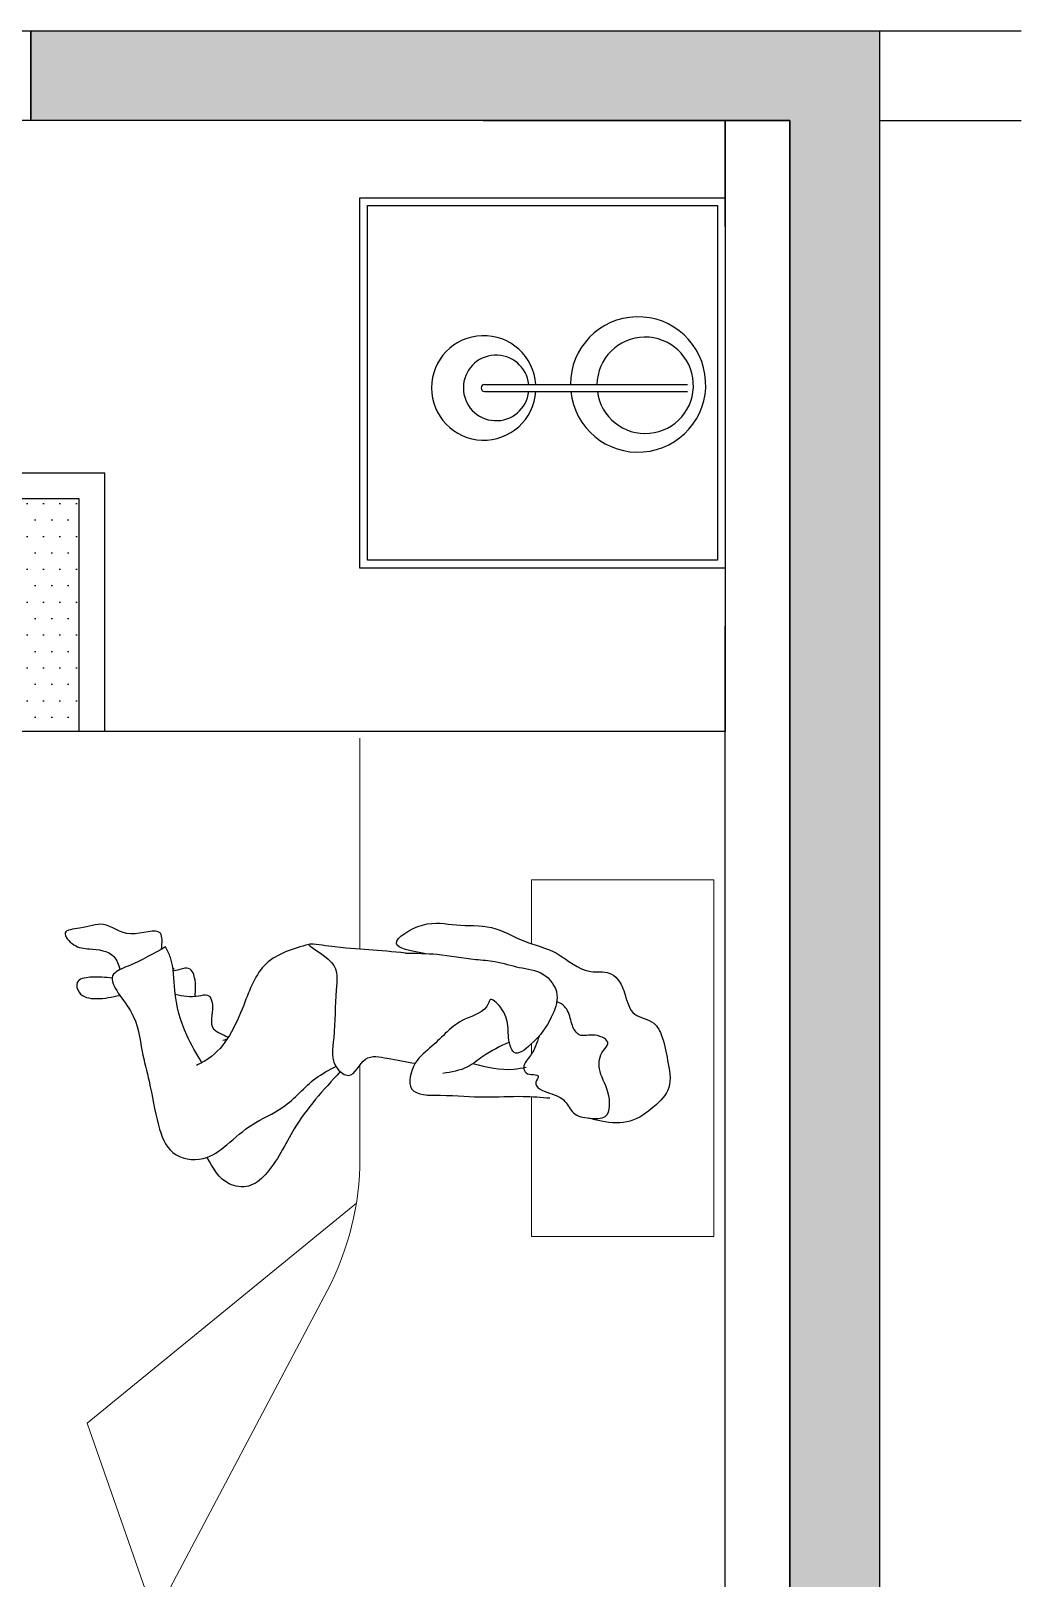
# Model space of a CAD drawing. Header units: metres. Extents: x 113 to 8702, y -1158 to 1243.
# Drawn here: x 5920.672 to 5922.435, y -730.764 to -728.037 of the extents above; entities that cross this region are included whole.
import ezdxf

# ---------------------------------------------------------------- set-up
doc = ezdxf.new("R2010")
doc.units = ezdxf.units.M
doc.header["$MEASUREMENT"] = 0
doc.linetypes.add('HIDDEN', pattern=[0.375, 0.25, -0.125])
for name, color, linetype in [('253', 253, 'Continuous'), ('MUEBLES', 1, 'Continuous'), ('PINK', 6, 'Continuous'), ('YELLOW', 2, 'Continuous')]:
    doc.layers.add(name, color=color, linetype=linetype)
doc.layers.add('ground hatch', color=31, linetype='Continuous', lineweight=5)

# ---------------------------------------------------------------- blocks, each defined once
blk = doc.blocks.new('kef')
at = {"layer": '253', "color": 31}
for points in [[(75.499, 18.668), (75.436, 18.429), (75.263, 18.633), (75.237, 18.915), (75.232, 19.21), (75.319, 19.488), (75.397, 19.77), (75.523, 20.07), (75.523, 20.226), (75.567, 20.3), (75.693, 20.374), (75.845, 20.469), (75.906, 20.634), (76.01, 20.713), (76.206, 20.778), (76.432, 20.808), (76.601, 20.7), (76.74, 20.513), (76.764, 20.272), (76.747, 20.163)], [(76.1, 19.688), (76.269, 19.631), (76.375, 19.585), (76.417, 19.608), (76.437, 19.712), (76.487, 19.697), (76.568, 19.817), (76.625, 19.953), (76.715, 20.034), (76.747, 20.17), (76.72, 20.3), (76.517, 20.305), (76.327, 20.216), (76.173, 20.235), (76.113, 20.267), (76.051, 20.156), (76.059, 20.021), (75.988, 19.958), (75.869, 19.907), (75.804, 19.809), (75.804, 19.804)], [(75.51, 18.513), (75.496, 18.777), (75.509, 19.103), (75.513, 19.264), (75.543, 19.471), (75.581, 19.674), (75.742, 19.806), (75.933, 19.776), (76.178, 19.624), (76.255, 19.492), (76.2, 19.454), (76.038, 19.42), (75.89, 19.344), (75.839, 19.251), (75.865, 19.242), (76.017, 19.056), (76.267, 18.802), (76.421, 18.677), (76.636, 18.666), (76.669, 18.91), (76.649, 19.283), (76.615, 19.602), (76.608, 19.826)], [(76.38, 19.158), (76.395, 19.504), (76.37, 19.603)], [(76.173, 19.445), (76.313, 19.235), (76.412, 19.115), (76.484, 18.913)], [(75.51, 18.513), (75.51, 18.205), (75.51, 17.868), (75.51, 17.701), (75.643, 17.902), (75.87, 17.962), (76.27, 17.978), (76.528, 18.035), (76.572, 18.129), (76.424, 18.26), (76.4, 18.44), (76.421, 18.677)], [(75.64, 16.507), (75.827, 16.21), (75.907, 16.095), (76.199, 16.263), (76.528, 16.392), (76.772, 16.472), (77.131, 16.583), (77.348, 16.724), (77.375, 16.981), (77.242, 17.168), (77.056, 17.363), (76.887, 17.607), (76.621, 17.859), (76.507, 18.017)], [(76.547, 18.057), (77.06, 17.717), (77.464, 17.509), (77.57, 17.38), (77.566, 17.216), (77.362, 17.014)], [(75.51, 17.701), (75.704, 17.358), (76.065, 17.203), (76.54, 16.948), (76.604, 16.856)], [(76.027, 16.624), (76.022, 16.822), (76.009, 16.893), (76.124, 16.946), (76.301, 16.99), (76.356, 17.093), (76.377, 17.057)], [(76.577, 16.898), (76.359, 16.751), (75.995, 16.618), (75.725, 16.556), (75.64, 16.507)], [(76.029, 16.791), (75.875, 16.773), (75.8, 16.702), (75.825, 16.589), (75.809, 16.596)], [(75.662, 16.476), (75.529, 16.454), (75.558, 16.208), (75.5, 15.972), (75.549, 15.776), (75.598, 15.66), (75.691, 15.741), (75.713, 15.874), (75.758, 16.083), (75.862, 16.147)], [(75.94, 16.086), (75.95, 15.901), (76.003, 15.798), (76.083, 15.821), (76.123, 15.968), (76.078, 16.163)]]:
    blk.add_spline(points, degree=3, dxfattribs=at)

msp = doc.modelspace()

# ---------------------------------------------------------------- hatches: boundary and pattern name
at = {"layer": 'YELLOW'}
h = msp.add_hatch(color=97, dxfattribs=at)
h.dxf.hatch_style = 1
h.paths.add_polyline_path([(5922.1676, -728.0366), (5920.672, -728.0366), (5920.672, -728.1947), (5922.0095, -728.1947), (5922.0095, -732.0261), (5920.672, -732.0261), (5920.672, -732.1842), (5922.1676, -732.1842)])
h = msp.add_hatch(dxfattribs=at)
h.set_pattern_fill('DOTS', color=15, scale=0.4635)
h.set_pattern_definition([(0, (0.553458, 22.753606), (0.014484375, 0.02896875), [0, -0.02896875])])
h.paths.add_polyline_path([(5920.757, -728.8616), (5919.443, -728.8616), (5919.443, -731.2485), (5920.757, -731.2485), (5920.757, -730.832), (5920.0328, -730.832), (5920.0328, -729.2716), (5920.757, -729.2716)])
h.paths.add_polyline_path([(5919.9648, -729.4735, -0.414214), (5919.9991, -729.5078), (5919.9991, -729.5154), (5919.9991, -730.6563, -0.414214), (5919.9648, -730.6905), (5919.5769, -730.6905, -0.414214), (5919.5427, -730.6563), (5919.5427, -729.5078, -0.414214), (5919.5769, -729.4735)], flags=16)
h.paths.add_polyline_path([(5919.9496, -729.5572, -0.414214), (5919.9915, -729.599), (5919.9915, -730.565, -0.414214), (5919.9496, -730.6069), (5919.5921, -730.6069, -0.414214), (5919.5503, -730.565), (5919.5503, -729.599, -0.414214), (5919.5921, -729.5572)], flags=0)

# ---------------------------------------------------------------- linework, layer by layer
at = {"layer": 'ground hatch', "color": 1}
msp.add_line((5920.8902, -730.832), (5920.7713, -730.4903), dxfattribs=at)
for points in [[(5921.252, -729.2834), (5921.252, -729.6551)], [(5921.252, -729.4079), (5921.252, -729.6551)], [(5921.5544, -729.915), (5921.5544, -730.1617), (5921.8758, -730.1617), (5921.8758, -729.5327), (5921.5544, -729.5327), (5921.5544, -729.6456)], [(5920.7713, -730.4903), (5921.2457, -730.1028)]]:
    msp.add_lwpolyline(points, dxfattribs=at)
at = {"layer": 'ground hatch'}
msp.add_lwpolyline([(5921.5544, -729.8217), (5921.5544, -729.8396)], dxfattribs=at)
at = {"layer": 'ground hatch', "color": 1}
msp.add_lwpolyline([(5921.252, -729.8593), (5921.252, -730.0236, -0.122193), (5921.194, -730.2573), (5920.8902, -730.832)], format="xyb", dxfattribs=at)
at = {"layer": 'MUEBLES', "color": 161}
for p, q in [((5921.4717, -728.6598), (5921.8291, -728.6598)), ((5921.4717, -728.672), (5921.8291, -728.672))]:
    msp.add_line(p, q, dxfattribs=at)
for centre, radius, start, end in [((5921.7422, -728.6598), 0.1193, 185.906, 180), ((5921.4701, -728.6658), 0.0921, 3.7943, 356.1563), ((5921.7547, -728.6612), 0.085, 187.3341, 179.0375), ((5921.492, -728.6658), 0.0578, 6.0527, 353.8683), ((5921.4717, -728.6659), 0.00614, 90, 270)]:
    msp.add_arc(centre, radius, start, end, dxfattribs=at)
at = {"layer": 'PINK', "color": 1}
for p, q in [((5918.7745, -728.0366), (5920.672, -728.0366)), ((5920.672, -728.1947), (5918.7745, -728.1947)), ((5921.8958, -728.1947), (5921.8958, -728.3813)), ((5921.8959, -728.3813), (5921.8958, -729.2716)), ((5921.8959, -732.0261), (5921.8959, -729.085)), ((5921.8958, -729.2716), (5920.0328, -729.2716)), ((5921.8958, -729.2716), (5921.4693, -729.2716))]:
    msp.add_line(p, q, dxfattribs=at)
at = {"layer": 'PINK', "color": 250}
for p, q in [((5920.672, -728.1947), (5920.672, -728.0366)), ((5921.4693, -728.1947), (5921.8958, -728.1947)), ((5921.8959, -728.1947), (5922.0095, -728.1947)), ((5921.8959, -728.3813), (5921.8959, -728.1947)), ((5922.0095, -728.1947), (5922.0095, -732.0261)), ((5921.8958, -730.832), (5921.8958, -729.2716))]:
    msp.add_line(p, q, dxfattribs=at)
at = {"layer": 'PINK', "color": 6}
for p, q in [((5920.672, -728.0366), (5922.1676, -728.0366)), ((5920.672, -728.0366), (5920.672, -728.1947)), ((5922.1676, -728.0366), (5922.1676, -732.1842)), ((5922.0095, -728.1947), (5920.672, -728.1947)), ((5922.0095, -732.0261), (5922.0095, -728.1947))]:
    msp.add_line(p, q, dxfattribs=at)
at = {"layer": 'PINK', "color": 71, "linetype": 'HIDDEN'}
for points in [[(5922.1676, -728.0366), (5928.43, -728.0366), (5928.43, -730.2765)], [(5922.1676, -728.1947), (5928.2718, -728.1947), (5928.2718, -730.2765)]]:
    msp.add_lwpolyline(points, dxfattribs=at)
at = {"layer": 'YELLOW', "color": 1}
for points in [[(5921.2516, -728.3306), (5921.8958, -728.3306), (5921.8958, -728.9835), (5921.2516, -728.9835)], [(5921.2654, -728.3444), (5921.8821, -728.3444), (5921.8821, -728.9697), (5921.2654, -728.9697)]]:
    msp.add_lwpolyline(points, close=True, dxfattribs=at)
for points in [[(5920.8025, -729.2716), (5920.8025, -728.8161), (5919.3975, -728.8161), (5919.3975, -731.2941), (5920.8025, -731.2941), (5920.8025, -730.832)], [(5920.757, -729.2716), (5920.757, -728.8616), (5919.443, -728.8616), (5919.443, -731.2485), (5920.757, -731.2485), (5920.757, -730.832)]]:
    msp.add_lwpolyline(points, dxfattribs=at)

# ---------------------------------------------------------------- block references
at = {"layer": '253', "color": 250, "xscale": 0.2106153985653777, "yscale": 0.2106153985653777, "zscale": 0.2106153985653777, "rotation": 264.8220064537158}
msp.add_blockref('kef', (5918.8845, -713.4715), dxfattribs=at)

doc.saveas('drawing.dxf')
